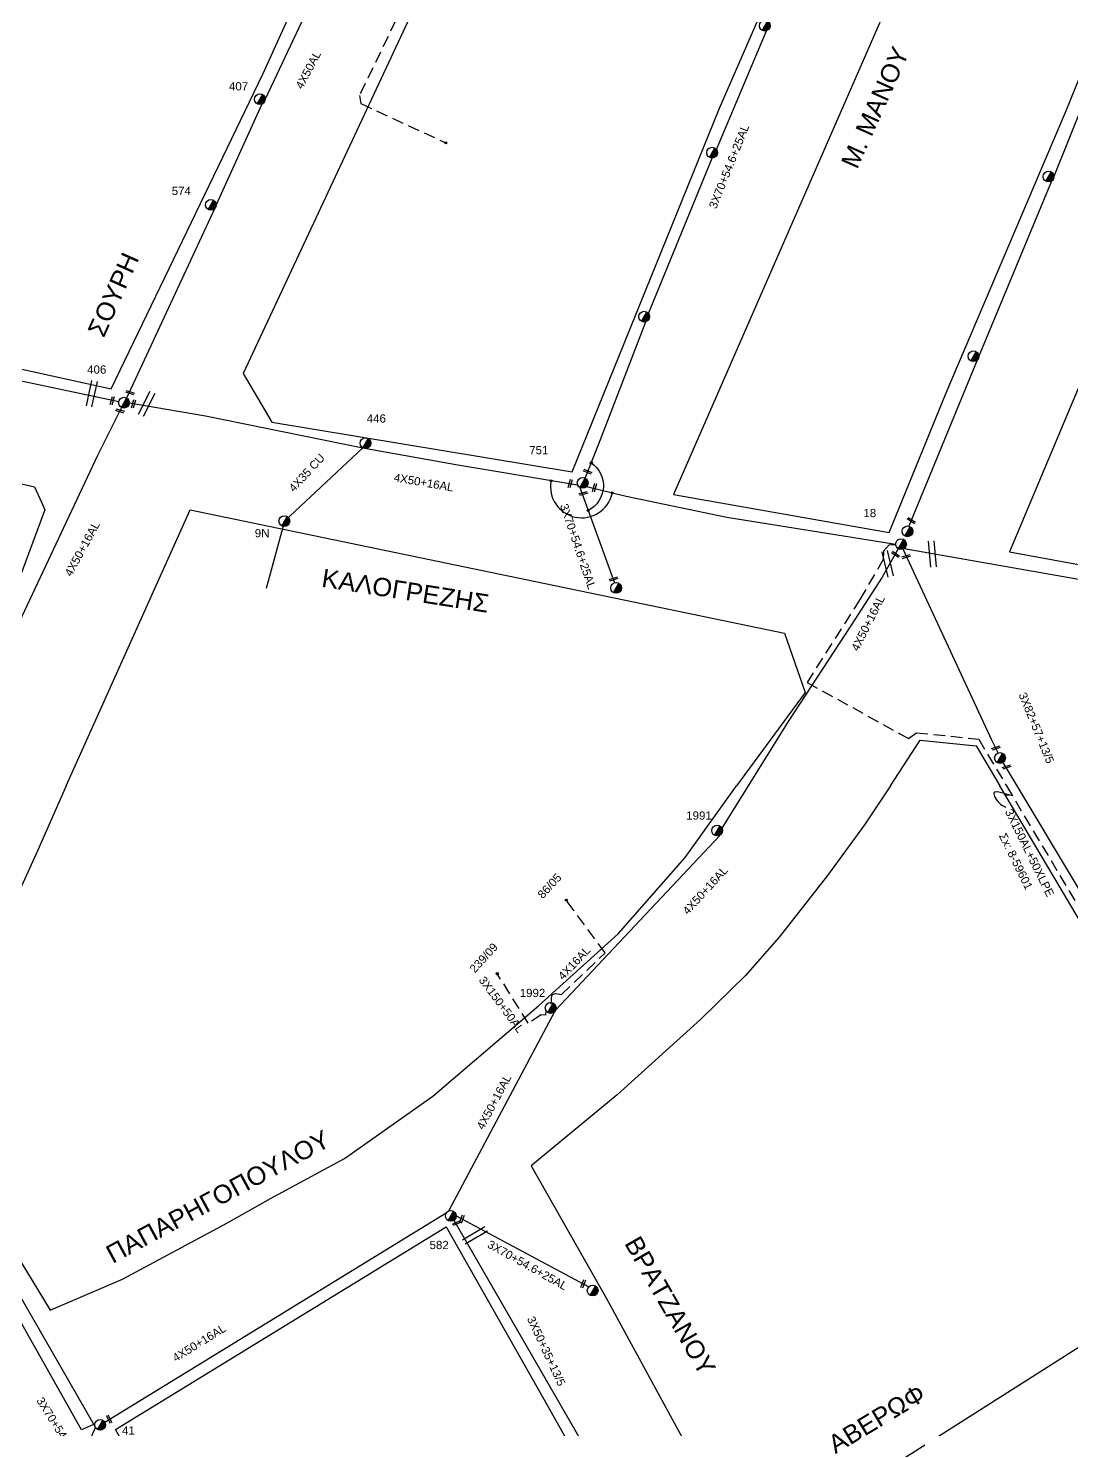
# Model space of a CAD drawing. Header units: millimetres. Extents: x 924 to 3152, y 704 to 1760.
# Drawn here: x 1585.2 to 1814, y 1189.3 to 1496.3 of the extents above; entities that cross this region are included whole.
import ezdxf

# ---------------------------------------------------------------- set-up
doc = ezdxf.new("R2010")
doc.units = ezdxf.units.MM
doc.linetypes.add('DASHED', pattern=[19.05, 12.7, -6.35])
for name, color, linetype in [('Άγνωστα', 7, 'Continuous'), ('Γέφυρες Εναέριου Δικτύου', 7, 'Continuous'), ('Γυμνά εναέρια ΧΤ (3Φ)   4x50AL', 7, 'Continuous'), ('Γυμνά εναέρια ΧΤ και ΦΟΠ (3Φ)   4x50+16AL', 7, 'Continuous'), ('Επιγραφές - Σχήματα', 7, 'Continuous'), ('Καλώδια ΧΤ    4Χ35CU', 7, 'SYN_LINE'), ('Καλώδια ΧΤ   3x150+50AL', 7, 'DASHED'), ('Καλώδια ΧΤ   3x150AL+50XLPE', 7, 'DASHED'), ('Μηχανική τομή', 7, 'Continuous'), ('Στύλος ΦΜ', 7, 'Continuous'), ('Στύλος ΦΜ @ 1', 7, 'Continuous'), ('Συνδέσεις', 7, 'Continuous'), ('Συνεστραμμένα ΧΤ   3x70+54.6+25 AL', 7, 'SYN_LINE'), ('Τομή', 7, 'Continuous'), ('Υπόβαθρο ΔΕΗ', 7, 'Continuous'), ('Υπόγεια Καλώδια Δικτύου ΧΤ   .075', 7, 'DASHED'), ('Υπόγεια καλώδια Παροχών ΧΤ   4x16AL', 7, 'DASHED')]:
    doc.layers.add(name, color=color, linetype=linetype)
doc.styles.get("Standard").update_dxf_attribs({"font": 'ARIAL.TTF'})
doc.linetypes.add('SYN_LINE', pattern='A,0.5,-0.0001,["/\\/\\/\\/",Standard,S=0.1,R=0,X=0,Y=-0.05],-0.25', length=0.7501)
doc.dimstyles.get("Standard").update_dxf_attribs({"dimtxt": 0.18, "dimasz": 0.18, "dimexe": 0.18, "dimexo": 0.0625, "dimgap": 0.09, "dimtad": 0, "dimtih": 1, "dimtoh": 1, "dimdec": 4, "dimzin": 0, "dimdsep": 46, "dimtxsty": 'Standard', "dimcen": 0.09, "dimadec": 0, "dimazin": 0, "dimtfac": 1, "dimtdec": 4, "dimtofl": 0, "dimtmove": 0, "dimatfit": 3, "dimfxl": 1, "dimtolj": 1, "dimtzin": 0, "dimarcsym": 0})

# ---------------------------------------------------------------- blocks, each defined once
blk = doc.blocks.new('ΥΠΑΡΧΩΝ ΤΣΙΜΕΝΤΕΝΙΟΣ ΣΤΥΛΟΣ')
at = {"layer": 'Στύλος ΦΜ'}
blk.add_hatch(color=256, dxfattribs=at).paths.add_polyline_path([(-1.29, -2.28, 0.574793), (2.62, 0, 0.268822), (1.3, 2.27)])
blk.add_line((-1.29, -2.28), (1.3, 2.27), dxfattribs=at)
blk.add_circle((0, 0), 2.62, dxfattribs=at)
at = {"layer": 'Στύλος ΦΜ', "flags": 4}
for tag, p in [('ΤΥΠΟΣ', (-4.91, 3.03)), ('ΑΡΙΘΜΟΣ', (-4.68, 8.05))]:
    blk.add_attdef(tag, p, '', height=4, dxfattribs=at)
blk = doc.blocks.new('ΜΗΧΑΝΙΚΗ ΤΟΜΗ')
at = {"layer": 'Μηχανική τομή', "ltscale": 40}
for p, q in [((-1.89, 0.78), (1.89, 0.78)), ((1.89, 0), (-1.89, 0))]:
    blk.add_line(p, q, dxfattribs=at)
blk = doc.blocks.new('ΤΟΜΗ')
at = {"layer": 'Τομή', "ltscale": 40}
for p, q in [((-5.68, 0), (5.68, 0)), ((5.68, -2.33), (-5.68, -2.33))]:
    blk.add_line(p, q, dxfattribs=at)
blk = doc.blocks.new('_ΣΥΝΔΕΣΗ')
at = {"layer": 'Συνδέσεις', "linetype": 'SYN_LINE', "ltscale": 40}
blk.add_hatch(color=256, dxfattribs=at).paths.add_polyline_path([(0.5, -0.01, 1), (-0.5, -0.01, 1)])
at = {"layer": 'Συνδέσεις'}
blk.add_circle((0, -0.01), 0.5, dxfattribs=at)

msp = doc.modelspace()

# ---------------------------------------------------------------- linework, layer by layer
at = {"layer": 'Άγνωστα', "color": 133, "ltscale": 0.2}
msp.add_lwpolyline([(1797.838, 1337.601), (1796.43, 1340.405), (1777.022, 1382.244)], dxfattribs=at)
at = {"layer": 'Άγνωστα', "color": 173, "ltscale": 0.2}
msp.add_lwpolyline([(1777.21, 1382.354), (1820.061, 1374.868), (1861.995, 1367.257), (1917.209, 1357.051)], dxfattribs=at)
at = {"layer": 'Άγνωστα', "color": 133}
msp.add_lwpolyline([(1798.85, 1335.492), (1818.208, 1303.218)], dxfattribs=at)
at = {"layer": 'Άγνωστα', "color": 1}
msp.add_lwpolyline([(1678.553, 1235.25), (1706.154, 1187.446), (1736.833, 1131.868)], dxfattribs=at)
at = {"layer": 'Γέφυρες Εναέριου Δικτύου', "ltscale": 0.2}
for points in [[(1708.644, 1401.105, -0.5761268), (1707.998, 1390.699, -5.7457306)], [(1699.857, 1397.161, 0.9788355), (1713.226, 1394.363, 22.5515312)]]:
    msp.add_lwpolyline(points, format="xyb", dxfattribs=at)
at = {"layer": 'Γυμνά εναέρια ΧΤ (3Φ)   4x50AL', "color": 27, "ltscale": 0.2}
for points in [[(1650.14, 1508.234), (1637.241, 1480.741)], [(1636.506, 1479.649), (1626.487, 1457.615)], [(1626.215, 1456.862), (1606.86, 1415.312)]]:
    msp.add_lwpolyline(points, dxfattribs=at)
at = {"layer": 'Γυμνά εναέρια ΧΤ (3Φ)   4x50AL', "color": 30}
msp.add_lwpolyline([(1571.594, 1421.611), (1605.127, 1414.554)], dxfattribs=at)
at = {"layer": 'Γυμνά εναέρια ΧΤ και ΦΟΠ (3Φ)   4x50+16AL', "color": 62, "ltscale": 0.2}
for points in [[(1835.399, 1526.19), (1819.712, 1487.953), (1810.057, 1463.804)], [(1809.522, 1462.817), (1793.595, 1424.451)], [(1793.227, 1423.596), (1778.266, 1387.256)], [(1607.453, 1414.29), (1624.103, 1411.428), (1658.605, 1404.399), (1679.406, 1400.669), (1705.666, 1396.312)], [(1707.626, 1395.902), (1716.302, 1393.806), (1738.367, 1389.186), (1775.348, 1383.313)]]:
    msp.add_lwpolyline(points, dxfattribs=at)
at = {"layer": 'Γυμνά εναέρια ΧΤ και ΦΟΠ (3Φ)   4x50+16AL', "color": 27, "ltscale": 0.2}
msp.add_lwpolyline([(1605.694, 1413.266), (1600.486, 1402.687), (1588.474, 1377.26), (1579.324, 1357.683)], dxfattribs=at)
at = {"layer": 'Γυμνά εναέρια ΧΤ και ΦΟΠ (3Φ)   4x50+16AL', "color": 30, "ltscale": 0.2}
for points in [[(1775.945, 1382.288), (1772.412, 1376.09), (1765.63, 1365.562), (1751.801, 1344.459), (1737.286, 1321.139)], [(1700.849, 1281.285), (1736.825, 1319.523)], [(1677.469, 1237.319), (1700.679, 1281.001)], [(1602.052, 1191.066), (1676.896, 1236.869)]]:
    msp.add_lwpolyline(points, dxfattribs=at)
at = {"layer": 'Καλώδια ΧΤ    4Χ35CU', "ltscale": 20}
msp.add_line((1658.605, 1404.399), (1641.418, 1388.36), dxfattribs=at)
at = {"layer": 'Καλώδια ΧΤ    4Χ35CU', "ltscale": 18}
msp.add_line((1641.418, 1388.36), (1637.414, 1373.613), dxfattribs=at)
at = {"layer": 'Καλώδια ΧΤ   3x150+50AL', "color": 30, "ltscale": 0.2}
msp.add_lwpolyline([(1698.69, 1281.256), (1698.607, 1280.138), (1697.697, 1280.203), (1694.865, 1278.384), (1688.072, 1289.241)], dxfattribs=at)
at = {"layer": 'Καλώδια ΧΤ   3x150AL+50XLPE', "color": 62, "ltscale": 0.2}
for points in [[(1775.377, 1383.055), (1773.924, 1383.171), (1772.7, 1381.741), (1772.625, 1379.973), (1767.533, 1371.217), (1755.941, 1353.032), (1778.165, 1340.748), (1779.9, 1342.016), (1793.564, 1340.621), (1799.646, 1330.366)], [(1799.646, 1330.366), (1814.907, 1304.78)]]:
    msp.add_lwpolyline(points, dxfattribs=at)
at = {"layer": 'Συνεστραμμένα ΧΤ   3x70+54.6+25 AL', "color": 5, "ltscale": 20}
for points in [[(1736.111, 1469.712), (1747.067, 1495.732)], [(1721.231, 1433.791), (1735.143, 1467.863)], [(1707.359, 1397.737), (1710.329, 1405.267), (1720.637, 1432.019)]]:
    msp.add_lwpolyline(points, dxfattribs=at)
at = {"layer": 'Συνεστραμμένα ΧΤ   3x70+54.6+25 AL', "color": 5, "ltscale": 16}
msp.add_lwpolyline([(1706.192, 1395.69), (1713.736, 1374.838)], dxfattribs=at)
at = {"layer": 'Συνεστραμμένα ΧΤ   3x70+54.6+25 AL', "color": 27, "ltscale": 20}
for points in [[(1599.629, 1190.555), (1596.93, 1189.345), (1573.093, 1231.585), (1574.34, 1234.444)], [(1634.156, 1130.028), (1630.911, 1129.5), (1598.761, 1187.11), (1600.032, 1189.856)]]:
    msp.add_lwpolyline(points, dxfattribs=at)
at = {"layer": 'Συνεστραμμένα ΧΤ   3x70+54.6+25 AL', "color": 30, "ltscale": 20}
for points in [[(1574.34, 1234.444), (1600.032, 1189.856)], [(1679.053, 1236.214), (1708.151, 1220.7)]]:
    msp.add_lwpolyline(points, dxfattribs=at)
at = {"layer": 'Υπόβαθρο ΔΕΗ'}
for points in [[(1539.725, 1538.556), (1496.547, 1449.426), (1502.18, 1440.16), (1560.318, 1426.795), (1603.429, 1417.318), (1636.679, 1486.205), (1660.42, 1538.556)], [(1463.695, 1378.562), (1481.313, 1420.04), (1586.646, 1395.853), (1588.215, 1392.475), (1588.915, 1390.835), (1572.099, 1345.773), (1463.695, 1378.562)], [(1593.619, 1330.366), (1587.396, 1316.327), (1575.858, 1291.018), (1562.153, 1262.056), (1568.685, 1250.639), (1590.104, 1215.531), (1605.976, 1222.355), (1628.812, 1234.589), (1638.353, 1239.988), (1654.61, 1248.789), (1673.939, 1262.455), (1697.114, 1282.21), (1714.542, 1297.955), (1729.268, 1314.671), (1740.509, 1330.366)], [(1774.201, 1330.366), (1768.521, 1321.835), (1760.405, 1310.764), (1749.867, 1297.275), (1742.433, 1288.851), (1732.657, 1279.297), (1714.32, 1262.706), (1695.528, 1247.171), (1711.99, 1218.141), (1742.5, 1162.073)], [(1742.5, 1162.073), (1775.079, 1181.873), (1825.553, 1213.905), (1855.906, 1233.534), (1835.827, 1267.037), (1798.185, 1330.366)], [(1641.357, 1122.175), (1631.292, 1141.492), (1604.434, 1189.394), (1676.893, 1233.841), (1698.293, 1196.109), (1724.046, 1150.317), (1677.616, 1122.175)]]:
    msp.add_lwpolyline(points, dxfattribs=at)
at = {"layer": 'Υπόβαθρο ΔΕΗ', "ltscale": 0.2}
for points in [[(1687.557, 1538.556), (1632.4, 1420.653), (1638.665, 1410.057), (1704.47, 1399.147), (1736.796, 1478.782), (1755.95, 1522.884), (1763.017, 1538.556)], [(1789.81, 1538.556), (1726.72, 1394.151), (1773.913, 1385.845), (1786.459, 1416.472), (1812.671, 1478.085), (1832.631, 1527.451), (1837.189, 1538.556)], [(1867.963, 1538.556), (1847.201, 1491.529), (1838.268, 1470.789), (1816.279, 1419.686), (1800.301, 1381.597), (1865.652, 1369.639), (1916.177, 1361.066), (1926.376, 1390.634), (1940.125, 1429.273), (1959.253, 1484.756), (1972.524, 1521.332), (1935.887, 1538.556)], [(1593.619, 1330.366), (1620.801, 1390.847), (1751.021, 1363.795), (1755.529, 1350.837), (1740.509, 1330.366)], [(1774.201, 1330.366), (1780.732, 1340.366), (1793.039, 1339.145), (1798.185, 1330.366)]]:
    msp.add_lwpolyline(points, dxfattribs=at)
at = {"layer": 'Υπόγεια Καλώδια Δικτύου ΧΤ   .075', "color": 27, "ltscale": 0.2}
msp.add_lwpolyline([(1662.161, 1535.573), (1663.014, 1535.798), (1663.859, 1535.228), (1664.194, 1534.074), (1664.243, 1533.416), (1678.687, 1526.683), (1679.075, 1525.335), (1657.899, 1481.593), (1658.18, 1479.778), (1676.796, 1471.188)], dxfattribs=at)
at = {"layer": 'Υπόγεια καλώδια Παροχών ΧΤ   4x16AL', "color": 30, "ltscale": 0.2}
msp.add_lwpolyline([(1699.857, 1282.544), (1700.008, 1284.627), (1700.855, 1284.887), (1702.158, 1284.692), (1711.674, 1293.812), (1703.201, 1305.356)], dxfattribs=at)

# ---------------------------------------------------------------- block references
at = {"layer": 'Μηχανική τομή'}
for p, xscale, yscale, zscale, rotation in [((1603.871, 1414.661), 0.4999999999999994, 0.4999999999999994, 0.4999999999999994, 73.39249968970074), ((1607.671, 1416.694), 0.4999999999999996, 0.4999999999999996, 0.4999999999999996, 162.365527852267), ((1605.45, 1412.683), 0.4999999999999997, 0.4999999999999997, 0.4999999999999997, 162.365527852267), ((1608.555, 1413.962), 0.4999999999999994, 0.4999999999999994, 0.4999999999999994, 73.39249968970074), ((1704.223, 1396.523), 0.4999999999999993, 0.4999999999999993, 0.4999999999999993, 73.39249968970074), ((1707.876, 1399.362), 0.4999999999999993, 0.4999999999999993, 0.4999999999999993, 158.0505763293645), ((1706.86, 1394.585), 0.4999999999999993, 0.4999999999999993, 0.4999999999999993, 197.2607010863376), ((1709.57, 1395.621), 0.4999999999999993, 0.4999999999999993, 0.4999999999999993, 73.39249968970074), ((1778.896, 1388.628), 0.4999999999999992, 0.4999999999999992, 0.4999999999999992, 145.6287984658602), ((1775.445, 1381.215), 0.4999999999999993, 0.4999999999999993, 0.4999999999999993, 145.6287984658602), ((1777.606, 1380.783), 0.4999999999999993, 0.4999999999999993, 0.4999999999999993, 197.2607010863376), ((1713.474, 1375.869), 0.4999999999999993, 0.4999999999999993, 0.4999999999999993, 197.2607010863376), ((1797.262, 1338.871), 0.4999999999999993, 0.4999999999999993, 0.4999999999999993, 197.2607010863376), ((1799.61, 1334.686), 0.4999999999999993, 0.4999999999999993, 0.4999999999999993, 197.2607010863376), ((1679.297, 1234.461), 0.5000000000000271, 0.5000000000000271, 0.5000000000000271, 24.44761998007484), ((1680.498, 1235.443), 0.5000000000000194, 0.5000000000000194, 0.5000000000000194, 69.72105057442216), ((1707.106, 1221.257), 0.5000000000000194, 0.5000000000000194, 0.5000000000000194, 69.72105057442216), ((1602.856, 1191.59), 0.4999999999998303, 0.4999999999998303, 0.4999999999998303, 297.2763220681449)]:
    msp.add_blockref('ΜΗΧΑΝΙΚΗ ΤΟΜΗ', p, dxfattribs=dict(at, xscale=xscale, yscale=yscale, zscale=zscale, rotation=rotation))
at = {"layer": 'Στύλος ΦΜ @ 1', "ltscale": 40, "xscale": 0.4499999999998181, "yscale": 0.4499999999998181, "zscale": 0.4499999999998181}
for p in [(1746.685, 1496.847), (1735.143, 1469.041), (1808.879, 1463.804), (1720.254, 1433.133), (1792.417, 1424.451), (1776.526, 1383.313), (1714.111, 1373.722), (1798.219, 1336.487), (1708.973, 1219.856)]:
    msp.add_blockref('ΥΠΑΡΧΩΝ ΤΣΙΜΕΝΤΕΝΙΟΣ ΣΤΥΛΟΣ', p, dxfattribs=at)
at = {"layer": 'Στύλος ΦΜ @ 1', "ltscale": 40}
ref = msp.add_blockref('ΥΠΑΡΧΩΝ ΤΣΙΜΕΝΤΕΝΙΟΣ ΣΤΥΛΟΣ', (1636.064, 1480.741), dxfattribs=dict(at, xscale=0.4499999999998181, yscale=0.4499999999998181, zscale=0.4499999999998181))
ref.add_attrib('ΤΥΠΟΣ', '407', (1629.278, 1482.671), dxfattribs={"layer": 'Στύλος ΦΜ', "height": 1.8, "flags": 4})
ref = msp.add_blockref('ΥΠΑΡΧΩΝ ΤΣΙΜΕΝΤΕΝΙΟΣ ΣΤΥΛΟΣ', (1625.309, 1457.615), dxfattribs=dict(at, xscale=0.4499999999998181, yscale=0.4499999999998181, zscale=0.4499999999998181))
ref.add_attrib('ΤΥΠΟΣ', '574', (1616.736, 1459.765), dxfattribs={"layer": 'Στύλος ΦΜ', "height": 1.8, "flags": 4})
ref = msp.add_blockref('ΥΠΑΡΧΩΝ ΤΣΙΜΕΝΤΕΝΙΟΣ ΣΤΥΛΟΣ', (1606.275, 1414.29), dxfattribs=dict(at, xscale=0.4499999999998181, yscale=0.4499999999998181, zscale=0.4499999999998181))
ref.add_attrib('ΤΥΠΟΣ', '406', (1598.21, 1420.651), dxfattribs={"layer": 'Στύλος ΦΜ', "height": 1.8, "flags": 4})
ref = msp.add_blockref('ΥΠΑΡΧΩΝ ΤΣΙΜΕΝΤΕΝΙΟΣ ΣΤΥΛΟΣ', (1659.186, 1405.424), dxfattribs=dict(at, xscale=0.4499999999998181, yscale=0.4499999999998181, zscale=0.4499999999998181))
ref.add_attrib('ΤΥΠΟΣ', '446', (1659.471, 1409.927), dxfattribs={"layer": 'Στύλος ΦΜ', "height": 1.8, "flags": 4})
ref = msp.add_blockref('ΥΠΑΡΧΩΝ ΤΣΙΜΕΝΤΕΝΙΟΣ ΣΤΥΛΟΣ', (1706.773, 1396.715), dxfattribs=dict(at, xscale=0.4499999999998181, yscale=0.4499999999998181, zscale=0.4499999999998181))
ref.add_attrib('ΤΥΠΟΣ', '751', (1695.07, 1402.992), dxfattribs={"layer": 'Στύλος ΦΜ', "height": 1.8, "flags": 4})
ref = msp.add_blockref('ΥΠΑΡΧΩΝ ΤΣΙΜΕΝΤΕΝΙΟΣ ΣΤΥΛΟΣ', (1777.954, 1386.12), dxfattribs=dict(at, xscale=0.4499999999998181, yscale=0.4499999999998181, zscale=0.4499999999998181))
ref.add_attrib('ΤΥΠΟΣ', '18', (1768.294, 1389.228), dxfattribs={"layer": 'Στύλος ΦΜ', "height": 1.8, "flags": 4})
ref = msp.add_blockref('ΥΠΑΡΧΩΝ ΤΣΙΜΕΝΤΕΝΙΟΣ ΣΤΥΛΟΣ', (1641.418, 1388.36), dxfattribs=dict(at, xscale=0.4499999999998181, yscale=0.4499999999998181, zscale=0.4499999999998181))
ref.add_attrib('ΤΥΠΟΣ', '9N', (1634.932, 1384.819), dxfattribs={"layer": 'Στύλος ΦΜ', "height": 1.8, "flags": 4})
ref = msp.add_blockref('ΥΠΑΡΧΩΝ ΤΣΙΜΕΝΤΕΝΙΟΣ ΣΤΥΛΟΣ', (1736.242, 1320.594), dxfattribs=dict(at, xscale=0.4499999999998181, yscale=0.4499999999998181, zscale=0.4499999999998181))
ref.add_attrib('ΤΥΠΟΣ', '1991', (1729.471, 1322.981), dxfattribs={"layer": 'Στύλος ΦΜ', "height": 1.8, "flags": 4})
ref = msp.add_blockref('ΥΠΑΡΧΩΝ ΤΣΙΜΕΝΤΕΝΙΟΣ ΣΤΥΛΟΣ', (1699.763, 1281.742), dxfattribs=dict(at, xscale=0.4499999999998181, yscale=0.4499999999998181, zscale=0.4499999999998181))
ref.add_attrib('ΤΥΠΟΣ', '1992', (1692.992, 1284.129), dxfattribs={"layer": 'Στύλος ΦΜ', "height": 1.8, "flags": 4})
ref = msp.add_blockref('ΥΠΑΡΧΩΝ ΤΣΙΜΕΝΤΕΝΙΟΣ ΣΤΥΛΟΣ', (1677.875, 1236.214), dxfattribs=dict(at, xscale=0.4499999999998181, yscale=0.4499999999998181, zscale=0.4499999999998181))
ref.add_attrib('ΤΥΠΟΣ', '582', (1673.239, 1228.934), dxfattribs={"layer": 'Στύλος ΦΜ', "height": 1.8, "flags": 4})
ref = msp.add_blockref('ΥΠΑΡΧΩΝ ΤΣΙΜΕΝΤΕΝΙΟΣ ΣΤΥΛΟΣ', (1601.05, 1190.447), dxfattribs=dict(at, xscale=0.4499999999998181, yscale=0.4499999999998181, zscale=0.4499999999998181))
ref.add_attrib('ΤΥΠΟΣ', '41', (1605.858, 1188.322), dxfattribs={"layer": 'Στύλος ΦΜ', "height": 1.8, "flags": 4})
at = {"layer": 'Συνδέσεις'}
for p, xscale, yscale, zscale in [((1676.796, 1471.188), 0.4499999999998181, 0.4499999999998181, 0.4499999999998181), ((1708.679, 1401.085), 0.45, 0.45, 0.45), ((1699.859, 1397.166), 0.45, 0.45, 0.45), ((1713.246, 1394.55), 0.45, 0.45, 0.45), ((1708, 1390.704), 0.45, 0.45, 0.45), ((1703.204, 1305.368), 0.45, 0.45, 0.45), ((1688.075, 1289.253), 0.45, 0.45, 0.45)]:
    msp.add_blockref('_ΣΥΝΔΕΣΗ', p, dxfattribs=dict(at, xscale=xscale, yscale=yscale, zscale=zscale))
at = {"layer": 'Τομή'}
for p, xscale, yscale, zscale, rotation in [((1599.762, 1416.161), 0.4999999999999997, 0.4999999999999997, 0.4999999999999997, 257.8195497735644), ((1611.762, 1413.781), 0.4999999999999996, 0.4999999999999996, 0.4999999999999996, 242.7671492182474), ((1774.182, 1379.137), 0.4999999999999997, 0.4999999999999997, 0.4999999999999997, 283.2843639238037), ((1783.986, 1381.2), 0.4999999999999997, 0.4999999999999997, 0.4999999999999997, 274.8088586201326), ((1682.861, 1232.427), 0.500000000000005, 0.500000000000005, 0.500000000000005, 30.47485755491279)]:
    msp.add_blockref('ΤΟΜΗ', p, dxfattribs=dict(at, xscale=xscale, yscale=yscale, zscale=zscale, rotation=rotation))

# ---------------------------------------------------------------- texts
at = {"layer": 'Γυμνά εναέρια ΧΤ (3Φ)   4x50AL', "color": 7, "insert": (1643.751, 1483.647), "char_height": 1.8, "width": 168.37176, "attachment_point": 1, "rotation": 62.06212}
msp.add_mtext('4X50AL', dxfattribs=at)
at = {"layer": 'Γυμνά εναέρια ΧΤ και ΦΟΠ (3Φ)   4x50+16AL', "color": 7, "char_height": 1.8, "attachment_point": 1}
for s, insert, width, rotation in [('\\pi5.4216;4X50+16AL', (1660.264, 1399.781), 23.93555, 350.13982), ('4X50+16AL', (1593.155, 1376.93), 168.37176, 61.33809), ('4X50+16AL', (1765.521, 1360.518), 168.37176, 63.34087)]:
    msp.add_mtext(s, dxfattribs=dict(at, insert=insert, width=width, rotation=rotation))
at = {"layer": 'Γυμνά εναέρια ΧΤ και ΦΟΠ (3Φ)   4x50+16AL', "color": 7, "ltscale": 0.2, "char_height": 1.8, "width": 30, "attachment_point": 1}
for insert, rotation in [((1728.497, 1303.227), 47.50551), ((1683.424, 1255.772), 61.84111), ((1616.656, 1205.677), 31.79736)]:
    msp.add_mtext('4X50+16AL', dxfattribs=dict(at, insert=insert, rotation=rotation))
at = {"layer": 'Επιγραφές - Σχήματα', "linetype": 'Continuous', "char_height": 4, "width": 47.13111, "attachment_point": 1}
for s, insert, rotation in [('Μ. ΜΑΝΟΥ', (1763.252, 1466.859), 65.94234), ('ΣΟΥΡΗ', (1598.178, 1429.968), 65.94234), ('ΚΑΛΟΓΡΕΖΗΣ', (1650.007, 1377.959), 351.07411), ('ΠΑΠΑΡΗΓΟΠΟΥΛΟΥ', (1601.873, 1229.203), 28.41902), ('ΒΡΑΤΖΑΝΟΥ', (1719.296, 1232.211), 299.8002), ('ΑΒΕΡΩΦ', (1760.091, 1187.431), 31.10236)]:
    msp.add_mtext(s, dxfattribs=dict(at, insert=insert, rotation=rotation))
at = {"layer": 'Επιγραφές - Σχήματα', "insert": (1803.926, 1351.038), "char_height": 1.8, "attachment_point": 1, "rotation": 292.22392}
msp.add_mtext_dynamic_manual_height_columns('3X82+57+13/5', width=10.09091, gutter_width=12.5, heights=[0], dxfattribs=at)
at = {"layer": 'Επιγραφές - Σχήματα', "char_height": 1.8, "width": 30}
for s, insert, attachment_point, rotation in [('Σx: 8-59601', (1801.695, 1313.858), 5, 296.22282), ('86/05', (1696.734, 1306.752), 1, 47.50551), ('239/09', (1681.833, 1290.495), 1, 47.50551), ('3X50+35+13/5', (1696.165, 1214.452), 1, 294.8855)]:
    msp.add_mtext(s, dxfattribs=dict(at, insert=insert, attachment_point=attachment_point, rotation=rotation))
at = {"layer": 'Καλώδια ΧΤ   3x150+50AL', "color": 7, "ltscale": 0.2, "insert": (1685.357, 1288.901), "char_height": 1.8, "width": 30, "attachment_point": 1, "rotation": 306.60036}
msp.add_mtext('3X150+50AL', dxfattribs=at)
at = {"layer": 'Καλώδια ΧΤ   3x150AL+50XLPE', "color": 7, "ltscale": 0.2, "insert": (1804.708, 1315.709), "char_height": 1.8, "width": 30, "attachment_point": 5, "rotation": 296.22282}
msp.add_mtext('3X150AL+50XLPE', dxfattribs=at)
at = {"layer": 'Συνεστραμμένα ΧΤ   3x70+54.6+25 AL', "color": 7, "char_height": 1.8, "attachment_point": 1}
for s, insert, width, rotation in [('3X70+54.6+25AL', (1734.367, 1457.278), 168.37176, 68.17284), ('4X35 CU', (1642.184, 1395.827), 27.16045, 47.13789), ('3X70+54.6+25AL', (1703.488, 1392.377), 168.37176, 288.57177)]:
    msp.add_mtext(s, dxfattribs=dict(at, insert=insert, width=width, rotation=rotation))
at = {"layer": 'Συνεστραμμένα ΧΤ   3x70+54.6+25 AL', "color": 7, "ltscale": 20, "char_height": 1.8, "width": 30, "attachment_point": 1}
for insert, rotation in [((1686.601, 1230.992), 330.7329), ((1588.509, 1196.753), 302.14651)]:
    msp.add_mtext('3X70+54.6+25AL', dxfattribs=dict(at, insert=insert, rotation=rotation))
at = {"layer": 'Υπόγεια καλώδια Παροχών ΧΤ   4x16AL', "color": 7, "ltscale": 0.2, "insert": (1701.198, 1288.947), "char_height": 1.8, "width": 30, "attachment_point": 1, "rotation": 46.70715}
msp.add_mtext('4X16AL', dxfattribs=at)

# ---------------------------------------------------------------- leaders
at = {"layer": 'Επιγραφές - Σχήματα', "path_type": 1}
msp.add_leader([(1800.955, 1328.227), (1796.898, 1328.835), (1798.336, 1326.381), (1799.534, 1325.723)], dimstyle='Standard', override={"dimasz": 1.8, "dimgap": 0.09, "dimtad": 0}, dxfattribs=at)

doc.saveas('drawing.dxf')
